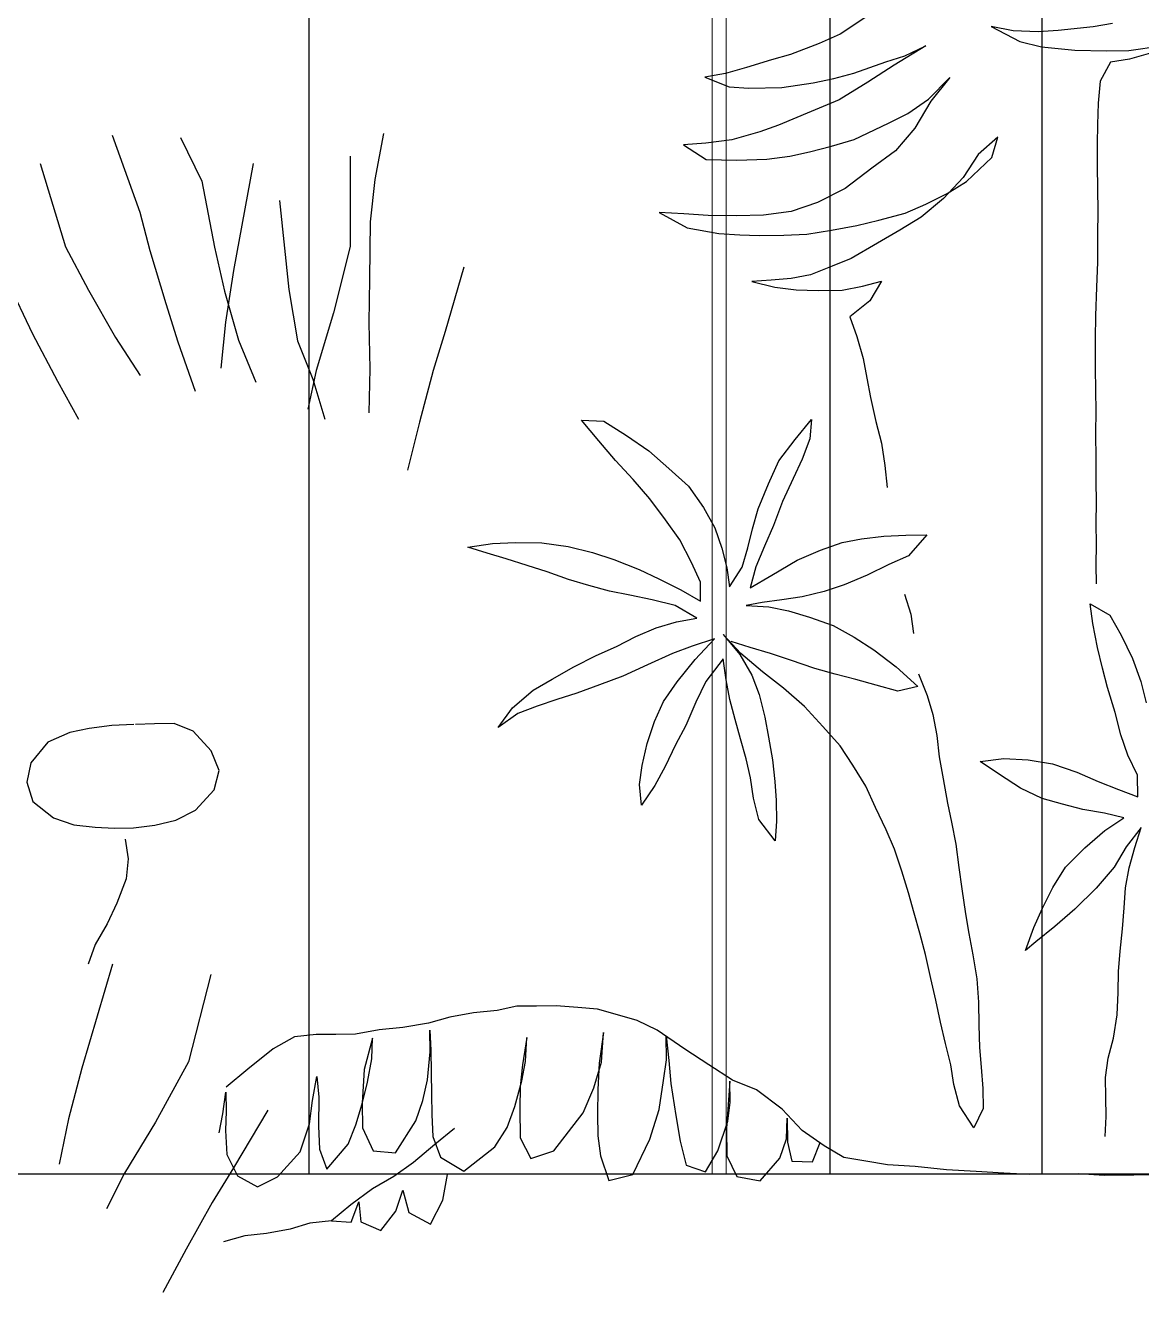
# Model space of a CAD drawing. Header units: metres. Extents: x -58 to 722, y -1100 to 345.
# Drawn here: x 26.515 to 26.8936, y 109.6613 to 110.0913 of the extents above; entities that cross this region are included whole.
import ezdxf

# ---------------------------------------------------------------- set-up
doc = ezdxf.new("R2010")
doc.units = ezdxf.units.M
doc.header["$MEASUREMENT"] = 0
doc.layers.add('FSR_ARQ_002MURO', color=150, linetype='Continuous', lineweight=30)
doc.layers.add('FSR_ARQ_005VEGETACION', color=64, linetype='Continuous')
doc.layers.add('FSR_ARQ_29PERFILES ACERO', color=143, linetype='Continuous')

# ---------------------------------------------------------------- blocks, each defined once
blk = doc.blocks.new('arbustos 01')
at = {"layer": 'FSR_ARQ_005VEGETACION', "color": 103}
for p, q in [((189.0937, -31.65021), (189.10103, -31.6515)), ((189.18522, -31.64683), (189.19641, -31.65417)), ((189.10103, -31.6515), (189.11418, -31.65288)), ((189.11418, -31.65288), (189.1217, -31.65332)), ((189.1217, -31.65332), (189.13111, -31.65294)), ((189.13951, -31.65134), (189.12866, -31.65701)), ((189.13111, -31.65294), (189.13951, -31.65134)), ((189.19641, -31.65417), (189.20422, -31.65769)), ((189.08758, -31.66038), (189.07546, -31.65868)), ((189.12043, -31.65895), (189.10793, -31.66032)), ((189.12866, -31.65701), (189.12043, -31.65895)), ((189.17202, -31.66238), (189.16403, -31.65869)), ((189.16403, -31.65869), (189.17607, -31.66586)), ((189.20422, -31.65769), (189.21511, -31.66194)), ((189.07765, -31.66093), (189.08736, -31.66363)), ((189.08736, -31.66363), (189.09453, -31.66475)), ((189.09595, -31.6605), (189.08758, -31.66038)), ((189.09453, -31.66475), (189.09836, -31.67199)), ((189.10793, -31.66032), (189.09595, -31.6605)), ((189.17916, -31.6647), (189.17202, -31.66238)), ((189.19125, -31.66897), (189.17916, -31.6647)), ((189.21511, -31.66194), (189.22226, -31.66392)), ((189.22226, -31.66392), (189.23163, -31.66678)), ((189.17607, -31.66586), (189.1859, -31.67232)), ((189.19874, -31.67095), (189.19125, -31.66897)), ((189.23163, -31.66678), (189.23963, -31.66912)), ((189.23963, -31.66912), (189.24731, -31.67042)), ((189.09836, -31.67199), (189.09916, -31.68029)), ((189.16307, -31.67868), (189.15498, -31.67053)), ((189.15498, -31.67053), (189.16221, -31.67952)), ((189.1859, -31.67232), (189.19675, -31.67896)), ((189.20659, -31.6726), (189.19874, -31.67095)), ((189.21836, -31.6743), (189.20659, -31.6726)), ((189.23084, -31.67464), (189.21836, -31.6743)), ((189.2382, -31.67405), (189.23084, -31.67464)), ((189.24731, -31.67042), (189.2382, -31.67405)), ((189.17087, -31.68408), (189.16307, -31.67868)), ((189.19675, -31.67896), (189.20729, -31.68338)), ((189.09916, -31.68029), (189.0994, -31.68827)), ((189.16221, -31.67952), (189.16822, -31.68969)), ((189.17817, -31.68777), (189.17087, -31.68408)), ((189.20729, -31.68338), (189.21954, -31.68851)), ((189.0994, -31.68827), (189.09948, -31.69554)), ((189.19108, -31.69393), (189.17817, -31.68777)), ((189.21954, -31.68851), (189.22668, -31.691)), ((189.13918, -31.70075), (189.13689, -31.69303)), ((189.13689, -31.69303), (189.14432, -31.69962)), ((189.16822, -31.68969), (189.17546, -31.69817)), ((189.22668, -31.691), (189.23724, -31.69405)), ((189.09948, -31.69554), (189.09954, -31.70388)), ((189.17546, -31.69817), (189.18443, -31.70479)), ((189.19959, -31.69644), (189.19108, -31.69393)), ((189.20794, -31.69861), (189.19959, -31.69644)), ((189.23724, -31.69405), (189.24697, -31.69538)), ((189.25534, -31.696), (189.24689, -31.70153)), ((189.24697, -31.69538), (189.25534, -31.696)), ((189.1488, -31.70977), (189.13918, -31.70075)), ((189.14432, -31.69962), (189.15002, -31.70825)), ((189.21527, -31.70025), (189.20794, -31.69861)), ((189.22398, -31.70139), (189.21527, -31.70025)), ((189.23526, -31.70171), (189.22398, -31.70139)), ((189.24689, -31.70153), (189.23526, -31.70171)), ((189.09954, -31.70388), (189.09943, -31.71256)), ((189.18443, -31.70479), (189.19442, -31.71244)), ((189.09943, -31.71256), (189.09931, -31.7209)), ((189.15609, -31.71432), (189.1488, -31.70977)), ((189.15002, -31.70825), (189.15743, -31.71622)), ((189.19442, -31.71244), (189.20495, -31.71772)), ((189.16407, -31.71836), (189.15609, -31.71432)), ((189.15743, -31.71622), (189.16589, -31.72317)), ((189.09931, -31.7209), (189.09937, -31.72994)), ((189.17189, -31.72171), (189.16407, -31.71836)), ((189.18177, -31.72441), (189.17189, -31.72171)), ((189.20495, -31.71772), (189.21482, -31.7211)), ((189.21482, -31.7211), (189.22523, -31.72244)), ((189.24609, -31.72255), (189.25533, -31.72199)), ((189.26457, -31.72143), (189.25406, -31.72727)), ((189.25533, -31.72199), (189.26457, -31.72143)), ((189.16589, -31.72317), (189.17386, -31.72807)), ((189.19012, -31.72641), (189.18177, -31.72441)), ((189.19968, -31.72807), (189.19012, -31.72641)), ((189.22523, -31.72244), (189.23548, -31.72275)), ((189.23548, -31.72275), (189.24609, -31.72255)), ((189.20889, -31.72957), (189.19968, -31.72807)), ((189.2176, -31.73003), (189.20889, -31.72957)), ((189.22683, -31.73015), (189.2176, -31.73003)), ((189.23419, -31.72991), (189.22683, -31.73015)), ((189.24206, -31.72933), (189.23419, -31.72991)), ((189.25406, -31.72727), (189.24206, -31.72933))]:
    blk.add_line(p, q, dxfattribs=at)
at = {"layer": 'FSR_ARQ_005VEGETACION', "color": 104}
for p, q in [((189.36845, -31.69174), (189.37175, -31.709)), ((189.44489, -31.69324), (189.43688, -31.70968)), ((189.47072, -31.6923), (189.46024, -31.72136)), ((189.38101, -31.70024), (189.38097, -31.73427)), ((189.41752, -31.70304), (189.42497, -31.74328)), ((189.49785, -31.70297), (189.48825, -31.73436)), ((189.37175, -31.709), (189.37347, -31.72497)), ((189.43688, -31.70968), (189.43218, -31.73452)), ((189.40765, -31.71693), (189.40408, -31.75051)), ((189.46024, -31.72136), (189.45646, -31.73582)), ((189.37347, -31.72497), (189.37369, -31.74644)), ((189.09937, -31.72994), (189.09941, -31.74022)), ((189.17386, -31.72807), (189.18234, -31.73297)), ((189.18234, -31.73297), (189.19218, -31.73874)), ((189.38097, -31.73427), (189.38734, -31.75934)), ((189.43218, -31.73452), (189.42835, -31.75106)), ((189.45646, -31.73582), (189.45048, -31.75578)), ((189.48825, -31.73436), (189.47957, -31.75079)), ((189.09941, -31.74022), (189.09981, -31.74963)), ((189.19218, -31.73874), (189.19932, -31.74175)), ((189.19932, -31.74175), (189.20748, -31.74494)), ((189.20748, -31.74494), (189.21482, -31.7464)), ((189.33819, -31.74206), (189.34527, -31.76633)), ((189.42497, -31.74328), (189.428, -31.76274)), ((189.09981, -31.74963), (189.10019, -31.76045)), ((189.18793, -31.74929), (189.18078, -31.74731)), ((189.18078, -31.74731), (189.18512, -31.75472)), ((189.19561, -31.75076), (189.18793, -31.74929)), ((189.20467, -31.75088), (189.19561, -31.75076)), ((189.21288, -31.75065), (189.20467, -31.75088)), ((189.22093, -31.74957), (189.21288, -31.75065)), ((189.21482, -31.7464), (189.22233, -31.74702)), ((189.22968, -31.74746), (189.22093, -31.74957)), ((189.22233, -31.74702), (189.22968, -31.74746)), ((189.37369, -31.74644), (189.37402, -31.76307)), ((189.40408, -31.75051), (189.40088, -31.76983)), ((189.47957, -31.75079), (189.46948, -31.76858)), ((189.51013, -31.74731), (189.50068, -31.76719)), ((189.18512, -31.75472), (189.19274, -31.76081)), ((189.42835, -31.75106), (189.42309, -31.76964)), ((189.45048, -31.75578), (189.44601, -31.77022)), ((189.10019, -31.76045), (189.10026, -31.76896)), ((189.38734, -31.75934), (189.39379, -31.78096)), ((189.19274, -31.76081), (189.19007, -31.76819)), ((189.37402, -31.76307), (189.37363, -31.78038)), ((189.428, -31.76274), (189.4297, -31.7801)), ((189.10026, -31.76896), (189.10028, -31.77995)), ((189.19007, -31.76819), (189.18773, -31.77654)), ((189.34527, -31.76633), (189.34979, -31.78098)), ((189.40088, -31.76983), (189.39502, -31.78425)), ((189.42309, -31.76964), (189.41651, -31.78543)), ((189.46948, -31.76858), (189.46016, -31.78292)), ((189.50068, -31.76719), (189.49129, -31.78499)), ((189.44601, -31.77022), (189.43936, -31.78878)), ((189.18773, -31.77654), (189.18627, -31.78387)), ((189.10028, -31.77995), (189.10017, -31.78864)), ((189.18627, -31.78387), (189.18497, -31.79121)), ((189.34979, -31.78098), (189.3549, -31.80049)), ((189.37363, -31.78038), (189.37396, -31.79701)), ((189.39502, -31.78425), (189.39053, -31.79939)), ((189.39379, -31.78096), (189.39693, -31.79557)), ((189.10017, -31.78864), (189.10006, -31.79626)), ((189.49129, -31.78499), (189.48335, -31.79936)), ((189.18497, -31.79121), (189.18297, -31.80024)), ((189.10006, -31.79626), (189.10012, -31.80477)), ((189.18297, -31.80024), (189.1808, -31.80842)), ((189.21333, -31.80708), (189.20722, -31.79955)), ((189.20722, -31.79955), (189.20775, -31.80674)), ((189.2854, -31.80017), (189.27682, -31.80555)), ((189.29383, -31.79975), (189.2854, -31.80017)), ((189.28734, -31.80755), (189.29383, -31.79975)), ((189.3549, -31.80049), (189.35935, -31.81859)), ((189.10012, -31.80477), (189.09999, -31.81434)), ((189.20775, -31.80674), (189.21066, -31.8144)), ((189.21942, -31.81505), (189.21333, -31.80708)), ((189.27682, -31.80555), (189.2685, -31.81129)), ((189.28104, -31.81491), (189.28734, -31.80755)), ((189.1808, -31.80842), (189.17949, -31.81678)), ((189.2685, -31.81129), (189.26096, -31.81801)), ((189.09999, -31.81434), (189.10006, -31.82268)), ((189.17949, -31.81678), (189.1787, -31.82515)), ((189.21066, -31.8144), (189.2141, -31.82172)), ((189.22338, -31.82371), (189.21942, -31.81505)), ((189.27438, -31.82209), (189.28104, -31.81491)), ((189.10006, -31.82268), (189.09995, -31.83065)), ((189.2141, -31.82172), (189.21806, -31.83037)), ((189.26096, -31.81801), (189.25351, -31.82465)), ((189.26808, -31.82937), (189.27438, -31.82209)), ((189.22724, -31.83315), (189.22338, -31.82371)), ((189.25351, -31.82465), (189.24782, -31.83264)), ((189.09995, -31.83065), (189.10002, -31.83863)), ((189.21806, -31.83037), (189.22149, -31.83946)), ((189.26221, -31.83726), (189.26808, -31.82937)), ((189.22936, -31.84072), (189.22724, -31.83315)), ((189.24782, -31.83264), (189.24355, -31.84029)), ((189.10002, -31.83863), (189.09991, -31.84661)), ((189.22149, -31.83946), (189.22484, -31.84722)), ((189.23121, -31.84792), (189.22936, -31.84072)), ((189.24355, -31.84029), (189.24096, -31.84797)), ((189.25678, -31.84481), (189.26221, -31.83726)), ((189.17161, -31.84304), (189.16372, -31.84302)), ((189.16372, -31.84302), (189.17062, -31.85083)), ((189.17994, -31.84351), (189.17161, -31.84304)), ((189.18826, -31.8445), (189.17994, -31.84351)), ((189.1956, -31.84585), (189.18826, -31.8445)), ((189.20381, -31.8487), (189.1956, -31.84585)), ((189.25232, -31.85344), (189.25678, -31.84481)), ((189.30881, -31.84605), (189.29886, -31.84734)), ((189.31865, -31.84592), (189.30881, -31.84605)), ((189.32733, -31.84622), (189.31865, -31.84592)), ((189.33662, -31.84758), (189.32733, -31.84622)), ((189.09991, -31.84661), (189.09998, -31.85424)), ((189.17062, -31.85083), (189.17802, -31.85421)), ((189.21262, -31.85255), (189.20381, -31.8487)), ((189.22484, -31.84722), (189.2281, -31.85506)), ((189.23333, -31.85522), (189.23121, -31.84792)), ((189.24096, -31.84797), (189.23909, -31.85539)), ((189.2897, -31.84961), (189.28168, -31.85233)), ((189.29886, -31.84734), (189.2897, -31.84961)), ((189.3222, -31.852), (189.32941, -31.84988)), ((189.32941, -31.84988), (189.33662, -31.84758)), ((189.09998, -31.85424), (189.09989, -31.8615)), ((189.17802, -31.85421), (189.18621, -31.85813)), ((189.22212, -31.85817), (189.21262, -31.85255)), ((189.2281, -31.85506), (189.2303, -31.86289)), ((189.2381, -31.86256), (189.23333, -31.85522)), ((189.23909, -31.85539), (189.2381, -31.86256)), ((189.24903, -31.86084), (189.25232, -31.85344)), ((189.27215, -31.8561), (189.26465, -31.85955)), ((189.28168, -31.85233), (189.27215, -31.8561)), ((189.3068, -31.85693), (189.31428, -31.85455)), ((189.31428, -31.85455), (189.3222, -31.852)), ((189.18621, -31.85813), (189.19485, -31.86179)), ((189.2303, -31.86289), (189.22212, -31.85817)), ((189.24902, -31.86802), (189.24903, -31.86084)), ((189.26465, -31.85955), (189.25644, -31.86369)), ((189.29112, -31.86212), (189.29878, -31.85975)), ((189.29878, -31.85975), (189.3068, -31.85693)), ((189.17206, -31.86534), (189.16974, -31.87283)), ((189.19485, -31.86179), (189.20244, -31.86429)), ((189.20244, -31.86429), (189.21066, -31.86635)), ((189.25644, -31.86369), (189.24902, -31.86802)), ((189.27556, -31.86573), (189.2833, -31.86415)), ((189.2833, -31.86415), (189.29112, -31.86212)), ((189.1022, -31.86896), (189.09479, -31.87329)), ((189.10113, -31.87639), (189.1022, -31.86896)), ((189.21066, -31.86635), (189.21836, -31.86752)), ((189.22328, -31.87016), (189.21582, -31.87156)), ((189.21836, -31.86752), (189.22579, -31.86842)), ((189.2318, -31.86965), (189.22328, -31.87016)), ((189.22579, -31.86842), (189.2318, -31.86965)), ((189.25035, -31.87443), (189.25849, -31.86966)), ((189.25849, -31.86966), (189.2672, -31.86747)), ((189.2672, -31.86747), (189.27556, -31.86573)), ((189.09479, -31.87329), (189.09043, -31.88076)), ((189.16974, -31.87283), (189.16878, -31.88017)), ((189.2079, -31.87403), (189.19899, -31.8771)), ((189.21582, -31.87156), (189.2079, -31.87403)), ((189.25805, -31.87577), (189.25035, -31.87443)), ((189.09941, -31.8855), (189.10113, -31.87639)), ((189.19899, -31.8771), (189.19104, -31.8816)), ((189.26564, -31.878), (189.25805, -31.87577)), ((189.27331, -31.8813), (189.26564, -31.878)), ((189.09043, -31.88076), (189.08614, -31.88957)), ((189.19104, -31.8816), (189.18362, -31.88629)), ((189.23026, -31.8855), (189.23747, -31.8832)), ((189.23377, -31.88768), (189.24043, -31.8805)), ((189.24043, -31.8805), (189.23421, -31.88804)), ((189.25103, -31.88995), (189.24369, -31.88222)), ((189.24369, -31.88222), (189.25207, -31.88491)), ((189.28062, -31.88503), (189.27331, -31.8813)), ((189.08614, -31.88957), (189.08301, -31.89831)), ((189.09753, -31.89318), (189.09941, -31.8855)), ((189.18362, -31.88629), (189.1752, -31.89273)), ((189.21512, -31.89017), (189.2226, -31.8877)), ((189.2226, -31.8877), (189.23026, -31.8855)), ((189.22561, -31.89466), (189.23377, -31.88768)), ((189.23421, -31.88804), (189.22967, -31.89586)), ((189.25207, -31.88491), (189.25948, -31.88767)), ((189.25948, -31.88767), (189.269, -31.89197)), ((189.28828, -31.8885), (189.28062, -31.88503)), ((189.29674, -31.8927), (189.28828, -31.8885)), ((189.09557, -31.90051), (189.09753, -31.89318)), ((189.1752, -31.89273), (189.16712, -31.90016)), ((189.19821, -31.89553), (189.20595, -31.89333)), ((189.20595, -31.89333), (189.21512, -31.89017)), ((189.23931, -31.89768), (189.24048, -31.88972)), ((189.24048, -31.88972), (189.24702, -31.89832)), ((189.25783, -31.89837), (189.25103, -31.88995)), ((189.269, -31.89197), (189.27825, -31.89626)), ((189.30483, -31.89733), (189.29674, -31.8927)), ((189.08301, -31.89831), (189.08104, -31.90635)), ((189.1668, -31.89543), (189.16361, -31.90359)), ((189.18281, -31.89966), (189.19047, -31.89755)), ((189.19047, -31.89755), (189.19821, -31.89553)), ((189.21773, -31.90076), (189.22561, -31.89466)), ((189.22967, -31.89586), (189.22691, -31.90318)), ((189.23788, -31.90511), (189.23931, -31.89768)), ((189.24702, -31.89832), (189.25072, -31.90608)), ((189.26296, -31.9058), (189.25783, -31.89837)), ((189.27825, -31.89626), (189.28707, -31.89957)), ((189.31204, -31.90159), (189.30483, -31.89733)), ((189.09278, -31.90996), (189.09557, -31.90051)), ((189.16361, -31.90359), (189.16146, -31.91075)), ((189.16712, -31.90016), (189.17463, -31.90194)), ((189.17463, -31.90194), (189.18281, -31.89966)), ((189.20974, -31.90774), (189.21773, -31.90076)), ((189.22691, -31.90318), (189.22476, -31.91167)), ((189.28707, -31.89957), (189.29554, -31.90261)), ((189.29554, -31.90261), (189.30313, -31.90511)), ((189.31984, -31.90817), (189.31204, -31.90159)), ((189.2029, -31.91527), (189.20974, -31.90774)), ((189.23592, -31.91262), (189.23788, -31.90511)), ((189.25072, -31.90608), (189.2545, -31.91482)), ((189.26632, -31.91329), (189.26296, -31.9058)), ((189.30313, -31.90511), (189.31054, -31.9076)), ((189.31054, -31.9076), (189.31777, -31.91036)), ((189.32524, -31.9156), (189.31984, -31.90817)), ((189.09054, -31.91835), (189.09278, -31.90996)), ((189.16146, -31.91075), (189.15999, -31.91859)), ((189.22476, -31.91167), (189.22342, -31.91927)), ((189.23387, -31.91986), (189.23592, -31.91262)), ((189.26904, -31.92158), (189.26632, -31.91329)), ((189.31777, -31.91036), (189.32524, -31.9156)), ((189.19642, -31.92254), (189.2029, -31.91527)), ((189.2545, -31.91482), (189.25839, -31.92214)), ((189.43338, -31.92436), (189.44014, -31.91699)), ((189.44014, -31.91699), (189.44732, -31.91407)), ((189.44732, -31.91407), (189.45478, -31.91417)), ((189.45478, -31.91417), (189.46191, -31.91443)), ((189.46255, -31.91444), (189.47079, -31.91487)), ((189.47079, -31.91487), (189.47935, -31.91594)), ((189.47935, -31.91594), (189.48662, -31.91746)), ((189.48662, -31.91746), (189.49498, -31.92107)), ((189.08795, -31.92603), (189.09054, -31.91835)), ((189.15999, -31.91859), (189.15902, -31.92661)), ((189.19162, -31.92983), (189.19642, -31.92254)), ((189.22342, -31.91927), (189.22188, -31.92776)), ((189.23182, -31.92736), (189.23387, -31.91986)), ((189.25839, -31.92214), (189.26227, -31.93026)), ((189.27097, -31.92994), (189.26904, -31.92158)), ((189.49498, -31.92107), (189.50138, -31.92893)), ((189.0843, -31.93361), (189.08795, -31.92603)), ((189.12552, -31.92778), (189.11637, -31.92934)), ((189.13474, -31.92729), (189.12552, -31.92778)), ((189.14359, -31.92847), (189.13474, -31.92729)), ((189.15902, -31.92661), (189.15754, -31.93497)), ((189.22188, -31.92776), (189.22097, -31.93599)), ((189.23021, -31.93452), (189.23182, -31.92736)), ((189.43042, -31.93177), (189.43338, -31.92436)), ((189.10719, -31.93241), (189.09908, -31.93593)), ((189.11637, -31.92934), (189.10719, -31.93241)), ((189.13626, -31.93334), (189.14359, -31.92847)), ((189.18664, -31.93774), (189.19162, -31.92983)), ((189.26227, -31.93026), (189.26625, -31.9375)), ((189.27202, -31.93713), (189.27097, -31.92994)), ((189.43222, -31.9391), (189.43042, -31.93177)), ((189.50138, -31.92893), (189.50287, -31.93625)), ((189.08419, -31.94176), (189.0843, -31.93361)), ((189.09908, -31.93593), (189.0915, -31.93893)), ((189.12839, -31.93846), (189.13626, -31.93334)), ((189.15754, -31.93497), (189.15588, -31.94418)), ((189.22097, -31.93599), (189.22052, -31.94317)), ((189.22896, -31.94222), (189.23021, -31.93452)), ((189.27121, -31.94492), (189.27202, -31.93713)), ((189.50287, -31.93625), (189.50055, -31.94351)), ((189.0915, -31.93893), (189.08419, -31.94176)), ((189.12018, -31.94234), (189.12839, -31.93846)), ((189.18307, -31.94576), (189.18664, -31.93774)), ((189.26625, -31.9375), (189.27121, -31.94492)), ((189.43926, -31.94681), (189.43222, -31.9391)), ((189.0967, -31.94787), (189.10487, -31.94656)), ((189.10487, -31.94656), (189.11252, -31.94454)), ((189.11252, -31.94454), (189.12018, -31.94234)), ((189.15588, -31.94418), (189.15441, -31.95134)), ((189.17897, -31.95413), (189.18307, -31.94576)), ((189.22052, -31.94317), (189.22033, -31.95097)), ((189.22698, -31.95026), (189.22896, -31.94222)), ((189.44667, -31.95056), (189.43926, -31.94681)), ((189.50055, -31.94351), (189.49285, -31.9496)), ((189.08949, -31.94963), (189.0967, -31.94787)), ((189.09661, -31.95443), (189.08949, -31.94963)), ((189.15441, -31.95134), (189.15276, -31.95953)), ((189.22033, -31.95097), (189.22085, -31.95833)), ((189.22085, -31.95833), (189.22698, -31.95026)), ((189.45457, -31.95241), (189.44667, -31.95056)), ((189.49285, -31.9496), (189.4852, -31.95235)), ((189.08535, -31.96084), (189.08297, -31.95336)), ((189.08297, -31.95336), (189.08864, -31.96062)), ((189.10415, -31.961), (189.09661, -31.95443)), ((189.17586, -31.96153), (189.17897, -31.95413)), ((189.46265, -31.95347), (189.45457, -31.95241)), ((189.46979, -31.95357), (189.46265, -31.95347)), ((189.47709, -31.95319), (189.46979, -31.95357)), ((189.4852, -31.95235), (189.47709, -31.95319)), ((189.08747, -31.96849), (189.08535, -31.96084)), ((189.08864, -31.96062), (189.09305, -31.9683)), ((189.11149, -31.96828), (189.10415, -31.961)), ((189.15276, -31.95953), (189.15162, -31.9684)), ((189.46577, -31.95764), (189.46472, -31.96508)), ((189.17309, -31.96974), (189.17586, -31.96153)), ((189.46472, -31.96508), (189.4654, -31.97271)), ((189.08878, -31.97604), (189.08747, -31.96849)), ((189.09305, -31.9683), (189.09995, -31.97619)), ((189.11618, -31.97588), (189.11149, -31.96828)), ((189.15162, -31.9684), (189.15048, -31.97642)), ((189.17067, -31.97795), (189.17309, -31.96974)), ((189.4654, -31.97271), (189.46893, -31.9818)), ((189.0893, -31.98359), (189.08878, -31.97604)), ((189.09995, -31.97619), (189.10791, -31.9841)), ((189.12006, -31.98374), (189.11618, -31.97588)), ((189.15048, -31.97642), (189.14916, -31.98581)), ((189.16853, -31.98555), (189.17067, -31.97795)), ((189.08999, -31.99148), (189.0893, -31.98359)), ((189.10791, -31.9841), (189.11544, -31.99068)), ((189.12333, -31.99105), (189.12006, -31.98374)), ((189.46893, -31.9818), (189.47263, -31.98962)), ((189.14916, -31.98581), (189.14786, -31.99332)), ((189.16638, -31.99314), (189.16853, -31.98555)), ((189.47263, -31.98962), (189.47713, -31.99746)), ((189.09085, -31.99992), (189.08999, -31.99148)), ((189.11544, -31.99068), (189.12264, -31.99636)), ((189.12658, -31.99961), (189.12333, -31.99105)), ((189.14786, -31.99332), (189.14638, -32.00133)), ((189.16424, -32.00118), (189.16638, -31.99314)), ((189.12264, -31.99636), (189.12658, -31.99961)), ((189.47713, -31.99746), (189.47973, -32.00479)), ((189.09146, -32.00764), (189.09085, -31.99992)), ((189.14638, -32.00133), (189.14489, -32.01037)), ((189.16216, -32.01028), (189.16424, -32.00118)), ((189.09162, -32.01544), (189.09146, -32.00764)), ((189.43345, -32.0087), (189.44194, -32.04165)), ((189.43345, -32.0087), (189.44194, -32.04165)), ((189.47053, -32.00482), (189.48213, -32.04407)), ((189.47053, -32.00482), (189.48213, -32.04407)), ((189.14489, -32.01037), (189.14426, -32.01909)), ((189.16028, -32.01841), (189.16216, -32.01028)), ((189.09194, -32.02387), (189.09162, -32.01544)), ((189.15857, -32.02664), (189.16028, -32.01841)), ((189.14426, -32.01909), (189.14414, -32.0278)), ((189.28031, -32.0239), (189.28777, -32.02178)), ((189.28777, -32.02178), (189.2952, -32.02114)), ((189.2952, -32.02114), (189.30338, -32.02051)), ((189.30338, -32.02051), (189.3108, -32.02061)), ((189.3108, -32.02061), (189.31822, -32.02071)), ((189.31822, -32.02071), (189.32563, -32.02229)), ((189.32563, -32.02229), (189.33453, -32.02316)), ((189.33453, -32.02316), (189.34341, -32.02476)), ((189.09342, -32.03275), (189.09194, -32.02387)), ((189.14414, -32.0278), (189.14386, -32.03618)), ((189.15669, -32.03468), (189.15857, -32.02664)), ((189.26538, -32.02964), (189.27286, -32.02603)), ((189.27286, -32.02603), (189.28031, -32.0239)), ((189.34341, -32.02476), (189.35155, -32.0271)), ((189.35155, -32.0271), (189.36118, -32.02872)), ((189.09536, -32.04032), (189.09342, -32.03275)), ((189.25489, -32.03692), (189.26538, -32.02964)), ((189.26198, -32.0318), (189.26095, -32.04113)), ((189.26186, -32.04084), (189.26198, -32.0318)), ((189.28627, -32.04178), (189.28552, -32.03061)), ((189.28552, -32.03061), (189.28717, -32.04209)), ((189.31492, -32.04156), (189.31444, -32.03251)), ((189.31444, -32.03251), (189.31611, -32.04279)), ((189.35096, -32.02969), (189.35056, -32.03722)), ((189.35085, -32.03783), (189.35096, -32.02969)), ((189.36118, -32.02872), (189.37008, -32.02958)), ((189.37008, -32.02958), (189.37897, -32.03118)), ((189.37282, -32.04054), (189.37263, -32.0327)), ((189.37263, -32.0327), (189.37579, -32.0445)), ((189.37897, -32.03118), (189.38639, -32.03129)), ((189.38639, -32.03129), (189.39381, -32.03139)), ((189.39381, -32.03139), (189.40197, -32.03224)), ((189.40197, -32.03224), (189.41008, -32.0368)), ((189.14386, -32.03618), (189.14324, -32.04369)), ((189.15472, -32.04272), (189.15669, -32.03468)), ((189.2459, -32.04274), (189.25489, -32.03692)), ((189.35056, -32.03722), (189.35044, -32.04566)), ((189.41008, -32.0368), (189.41963, -32.04436)), ((189.09632, -32.04751), (189.09536, -32.04032)), ((189.26095, -32.04113), (189.26023, -32.04987)), ((189.26296, -32.0487), (189.26186, -32.04084)), ((189.28915, -32.05147), (189.28627, -32.04178)), ((189.28717, -32.04209), (189.28764, -32.05205)), ((189.31633, -32.04882), (189.31492, -32.04156)), ((189.35191, -32.0484), (189.35085, -32.03783)), ((189.37451, -32.04931), (189.37282, -32.04054)), ((189.44194, -32.04165), (189.4544, -32.06433)), ((189.44194, -32.04165), (189.4544, -32.06433)), ((189.14324, -32.04369), (189.14262, -32.05172)), ((189.15355, -32.05015), (189.15472, -32.04272)), ((189.23691, -32.04856), (189.2459, -32.04274)), ((189.31611, -32.04279), (189.3169, -32.05094)), ((189.35044, -32.04566), (189.35033, -32.0538)), ((189.37579, -32.0445), (189.37652, -32.05717)), ((189.39354, -32.04715), (189.39283, -32.05498)), ((189.39523, -32.05622), (189.39354, -32.04715)), ((189.41963, -32.04436), (189.4277, -32.05115)), ((189.48213, -32.04407), (189.48718, -32.0631)), ((189.48213, -32.04407), (189.48718, -32.0631)), ((189.09622, -32.05513), (189.09632, -32.04751)), ((189.14262, -32.05172), (189.14252, -32.05924)), ((189.1514, -32.05828), (189.15355, -32.05015)), ((189.22795, -32.05215), (189.23691, -32.04856)), ((189.23782, -32.0568), (189.23793, -32.04896)), ((189.23793, -32.04896), (189.23869, -32.05952)), ((189.26023, -32.04987), (189.25826, -32.0619)), ((189.26462, -32.05958), (189.26296, -32.0487)), ((189.29325, -32.06087), (189.28915, -32.05147)), ((189.31891, -32.0585), (189.31633, -32.04882)), ((189.3169, -32.05094), (189.31709, -32.05938)), ((189.35361, -32.05626), (189.35191, -32.0484)), ((189.37651, -32.05748), (189.37451, -32.04931)), ((189.09612, -32.06231), (189.09622, -32.05513)), ((189.2182, -32.05944), (189.22795, -32.05215)), ((189.28764, -32.05205), (189.28781, -32.0614)), ((189.35033, -32.0538), (189.35022, -32.06164)), ((189.35623, -32.06383), (189.35361, -32.05626)), ((189.39283, -32.05498), (189.39298, -32.06584)), ((189.39631, -32.06498), (189.39523, -32.05622)), ((189.42783, -32.05305), (189.42774, -32.06028)), ((189.42893, -32.0612), (189.42783, -32.05305)), ((189.14252, -32.05924), (189.14601, -32.06647)), ((189.14601, -32.06647), (189.1514, -32.05828)), ((189.21067, -32.06751), (189.2182, -32.05944)), ((189.23863, -32.06405), (189.23782, -32.0568)), ((189.23869, -32.05952), (189.23919, -32.06677)), ((189.26809, -32.07078), (189.26462, -32.05958)), ((189.28781, -32.0614), (189.2877, -32.06954)), ((189.30421, -32.07519), (189.29325, -32.06087)), ((189.31709, -32.05938), (189.31694, -32.07024)), ((189.32182, -32.06638), (189.31891, -32.0585)), ((189.37652, -32.05717), (189.37639, -32.06652)), ((189.37882, -32.06535), (189.37651, -32.05748)), ((189.41198, -32.05987), (189.42493, -32.0816)), ((189.41198, -32.05987), (189.42493, -32.0816)), ((189.42774, -32.06028), (189.42794, -32.06752)), ((189.43034, -32.06846), (189.42893, -32.0612)), ((189.09655, -32.06976), (189.09612, -32.06231)), ((189.21633, -32.06284), (189.21621, -32.07188)), ((189.21653, -32.07068), (189.21633, -32.06284)), ((189.2424, -32.07525), (189.23863, -32.06405)), ((189.25826, -32.0619), (189.25662, -32.07153)), ((189.35022, -32.06164), (189.34981, -32.06978)), ((189.3639, -32.076), (189.35623, -32.06383)), ((189.38174, -32.07262), (189.37882, -32.06535)), ((189.39298, -32.06584), (189.39256, -32.07458)), ((189.39979, -32.07558), (189.39631, -32.06498)), ((189.4544, -32.06433), (189.46606, -32.08364)), ((189.4544, -32.06433), (189.46606, -32.08364)), ((189.48718, -32.0631), (189.49067, -32.08019)), ((189.48718, -32.0631), (189.49067, -32.08019)), ((189.20242, -32.07334), (189.21067, -32.06751)), ((189.21914, -32.07795), (189.21653, -32.07068)), ((189.23919, -32.06677), (189.23906, -32.07702)), ((189.27454, -32.08413), (189.26809, -32.07078)), ((189.2877, -32.06954), (189.2867, -32.07706)), ((189.31694, -32.07024), (189.31292, -32.07802)), ((189.32654, -32.07368), (189.32182, -32.06638)), ((189.34175, -32.06676), (189.34909, -32.0728)), ((189.34981, -32.06978), (189.34699, -32.07758)), ((189.37639, -32.06652), (189.37235, -32.07521)), ((189.42794, -32.06752), (189.42751, -32.07656)), ((189.19493, -32.07769), (189.20242, -32.07334)), ((189.20676, -32.07929), (189.20384, -32.07202)), ((189.21621, -32.07188), (189.2146, -32.0791)), ((189.24711, -32.08316), (189.2424, -32.07525)), ((189.25662, -32.07153), (189.25439, -32.08054)), ((189.31292, -32.07802), (189.30421, -32.07519)), ((189.33818, -32.08289), (189.32654, -32.07368)), ((189.34909, -32.0728), (189.35717, -32.0796)), ((189.37235, -32.07521), (189.3639, -32.076)), ((189.38975, -32.08208), (189.38174, -32.07262)), ((189.39256, -32.07458), (189.38975, -32.08208)), ((189.4084, -32.08505), (189.39979, -32.07558)), ((189.16816, -32.08104), (189.17856, -32.08044)), ((189.17856, -32.08044), (189.18675, -32.07907)), ((189.18675, -32.07907), (189.19493, -32.07769)), ((189.2146, -32.0791), (189.20676, -32.07929)), ((189.22656, -32.0865), (189.21914, -32.07795)), ((189.23906, -32.07702), (189.23533, -32.08481)), ((189.25439, -32.08054), (189.24711, -32.08316)), ((189.2867, -32.07706), (189.28355, -32.08637)), ((189.34699, -32.07758), (189.33818, -32.08289)), ((189.35717, -32.0796), (189.36452, -32.08489)), ((189.42751, -32.07656), (189.42348, -32.08465)), ((189.07827, -32.08427), (189.08569, -32.08438)), ((189.08569, -32.08438), (189.09683, -32.08453)), ((189.09683, -32.08453), (189.10649, -32.08392)), ((189.10649, -32.08392), (189.1154, -32.08404)), ((189.1154, -32.08404), (189.12505, -32.08417)), ((189.12505, -32.08417), (189.13471, -32.08356)), ((189.13471, -32.08356), (189.14511, -32.08295)), ((189.14511, -32.08295), (189.15626, -32.08236)), ((189.15626, -32.08236), (189.16816, -32.08104)), ((189.23533, -32.08481), (189.22656, -32.0865)), ((189.28355, -32.08637), (189.27454, -32.08413)), ((189.34606, -32.09374), (189.34438, -32.08407)), ((189.36452, -32.08489), (189.37263, -32.08946)), ((189.41589, -32.08877), (189.4084, -32.08505)), ((189.42348, -32.08465), (189.41589, -32.08877)), ((189.42493, -32.0816), (189.43298, -32.09464)), ((189.42493, -32.0816), (189.43298, -32.09464)), ((189.46606, -32.08364), (189.47277, -32.097)), ((189.46606, -32.08364), (189.47277, -32.097)), ((189.36119, -32.09003), (189.35896, -32.09844)), ((189.36379, -32.0979), (189.36119, -32.09003)), ((189.37263, -32.08946), (189.38071, -32.09551)), ((189.35076, -32.10285), (189.34606, -32.09374)), ((189.37771, -32.09447), (189.37701, -32.102)), ((189.38062, -32.10205), (189.37771, -32.09447)), ((189.43298, -32.09464), (189.44282, -32.11224)), ((189.43298, -32.09464), (189.44282, -32.11224)), ((189.35896, -32.09844), (189.35076, -32.10285)), ((189.36942, -32.10522), (189.36379, -32.0979)), ((189.38071, -32.09551), (189.38805, -32.10155)), ((189.37701, -32.102), (189.36942, -32.10522)), ((189.38805, -32.10155), (189.38062, -32.10205)), ((189.38805, -32.10155), (189.39621, -32.1024)), ((189.39621, -32.1024), (189.4036, -32.10473)), ((189.4036, -32.10473), (189.41249, -32.10633)), ((189.41249, -32.10633), (189.42065, -32.10719)), ((189.42065, -32.10719), (189.42878, -32.10953)), ((189.44282, -32.11224), (189.45166, -32.12865)), ((189.44282, -32.11224), (189.45166, -32.12865))]:
    blk.add_line(p, q, dxfattribs=at)

msp = doc.modelspace()

# ---------------------------------------------------------------- linework, layer by layer
at = {"layer": 'FSR_ARQ_002MURO', "lineweight": 0}
for p, q in [((26.74798, 109.70149), (26.74798, 111.65149)), ((26.75267, 109.70149), (26.75267, 111.65149))]:
    msp.add_line(p, q, dxfattribs=at)
at = {"layer": 'FSR_ARQ_29PERFILES ACERO', "linetype": 'ByBlock'}
for p, q in [((26.61125, 109.70149), (26.61125, 111.65149)), ((26.78803, 109.70149), (26.78803, 111.65149)), ((26.85982, 109.70149), (26.85982, 111.65149))]:
    msp.add_line(p, q, dxfattribs=at)
at = {"layer": 'FSR_ARQ_29PERFILES ACERO', "ltscale": 0.01}
msp.add_line((27.55635, 109.70149), (26.35635, 109.70149), dxfattribs=at)

# ---------------------------------------------------------------- block references
at = {"layer": 'FSR_ARQ_005VEGETACION', "xscale": -0.9, "yscale": 0.9, "zscale": 0.9}
msp.add_blockref('arbustos 01', (197.06809, 138.57711), dxfattribs=at)

doc.saveas('drawing.dxf')
